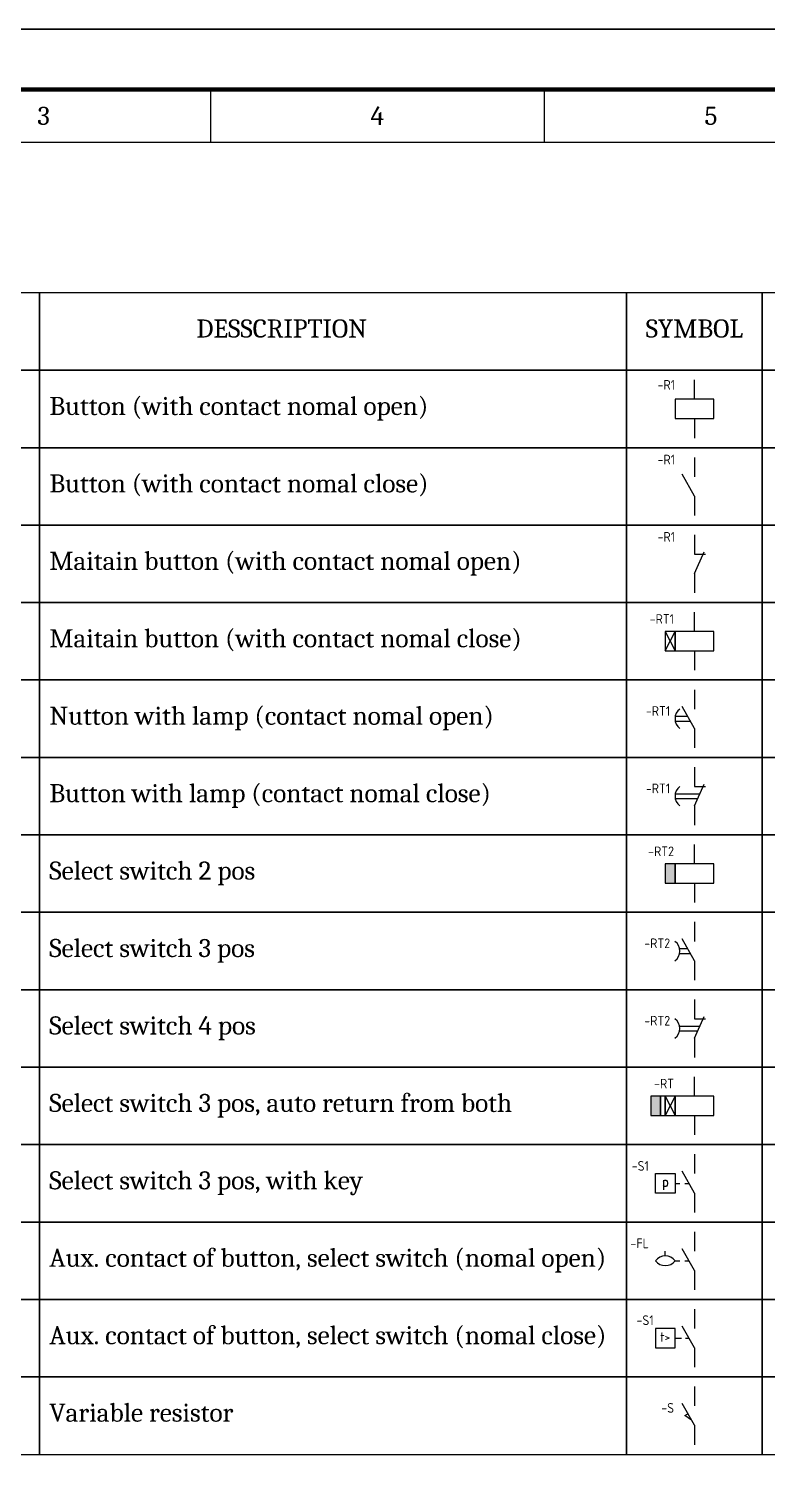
# Model space of a CAD drawing. Header units: millimetres. Extents: x -116965 to 323937, y 291661 to 566926.
# Drawn here: x -72982 to -71275, y 314434 to 317790 of the extents above; entities that cross this region are included whole.
import ezdxf
from ezdxf.enums import TextEntityAlignment as Align

# ---------------------------------------------------------------- set-up
doc = ezdxf.new("R2010")
doc.units = ezdxf.units.MM
doc.layers.get('0').update_dxf_attribs({"lineweight": 18})
for name, color, linetype, lineweight in [('MISC', 7, 'Continuous', 13), ('SYMS', 7, 'Continuous', 13), ('TAGS', 150, 'Continuous', 13)]:
    doc.layers.add(name, color=color, linetype=linetype, lineweight=lineweight)
doc.styles.add('hwBorder', font='Cambria.ttf')
doc.styles.add('hwTech', font='Cambria.ttf')
doc.styles.add('PIN', font='simplex', dxfattribs={"width": 0.75})
doc.styles.add('WD_IEC', font='ISOCP2.shx', dxfattribs={"width": 0.9})

# ---------------------------------------------------------------- blocks, each defined once
blk = doc.blocks.new('*U1980')
at = {"color": 5}
for p, q in [((92.7, 198.62), (92.7, 194.28)), ((120.27, 198.62), (120.27, 194.28))]:
    blk.add_line(p, q, dxfattribs=at)
at = {"color": 5, "const_width": 0.35}
blk.add_lwpolyline([(10, 198.62), (285.68, 198.62), (285.68, 5), (10, 5)], close=True, dxfattribs=at)
at = {"color": 5}
blk.add_lwpolyline([(14.34, 194.28), (281.34, 194.28), (281.34, 9.34), (14.34, 9.34)], close=True, dxfattribs=at)
at = {"layer": 'Defpoints', "color": 4}
blk.add_lwpolyline([(0, 203.62), (290.68, 203.62), (290.68, 0), (0, 0)], close=True, dxfattribs=at)
at = {"color": 253, "style": 'hwBorder'}
for s, p in [('3', (78.92, 196.45)), ('4', (106.49, 196.45)), ('5', (134.06, 196.45))]:
    blk.add_text(s, height=1.5, dxfattribs=at).set_placement(p, align=Align.MIDDLE_CENTER)
at = {"color": 6, "style": 'hwBorder', "flags": 8}
for tag, p in [("DWG'SNAME", (266.34, 59)), ("DWG'SCODE2", (266.34, 51.05))]:
    blk.add_attdef(tag, text='', height=1.5, dxfattribs=at).set_placement(p, align=Align.MIDDLE_CENTER)
at = {"color": 253, "style": 'hwBorder', "flags": 8}
for tag, p in [('REV_MODIFY0', (264.34, 44.1)), ('REV_DATE0', (277.34, 44.1)), ('REV_0', (253.34, 43.79)), ('REV_1', (253.34, 40.48)), ('REV_MODIFY1', (264.34, 40.79)), ('REV_DATE1', (277.34, 40.79)), ('REV_2', (253.34, 37.17)), ('REV_MODIFY2', (264.34, 37.48)), ('REV_DATE2', (277.34, 37.48)), ('REV_3', (253.34, 33.86)), ('REV_MODIFY3', (264.34, 34.17)), ('REV_DATE3', (277.34, 34.17)), ('REV_MODIFY4', (264.34, 30.86)), ('REV_DATE4', (277.34, 30.86)), ('REV_4', (253.34, 30.55))]:
    blk.add_attdef(tag, text='', height=1, dxfattribs=at).set_placement(p, align=Align.MIDDLE_CENTER)
at = {"color": 6, "style": 'hwBorder', "flags": 8}
for tag, p in [('TOLERANCE', (261.54, 27.22)), ('PAGE', (259.34, 15.3))]:
    blk.add_attdef(tag, text='', height=1.5, dxfattribs=at).set_placement(p, align=Align.MIDDLE_LEFT)
blk = doc.blocks.new('VCR1')
for p, q in [((0, 2.5), (0, 7.5)), ((0, -2.5), (0, -7.5))]:
    blk.add_line(p, q)
blk.add_lwpolyline([(-5, 2.5), (-5, -2.5), (5, -2.5), (5, 2.5)], close=True)
at = {"style": 'WD_IEC'}
for tag, p in [('INST', (-5.25, 11.5)), ('TAG1', (-5, 5)), ('LOC', (-5.25, 8)), ('DESC2', (-5, -7.5)), ('DESC3', (-5, -12.5))]:
    blk.add_attdef(tag, text='', height=2.5, dxfattribs=at).set_placement(p, align=Align.RIGHT)
at = {"style": 'WD_IEC', "flags": 1}
for tag, p, height in [('X2TERM01', (0, 7.5), 0.32), ('X4LINK', (-5, 0), 0.32), ('X1LINK', (5, 0), 0.32), ('ASSYCODE', (1, -4), 1), ('X8TERM02', (0, -7.5), 0.32), ('FAMILY', (1, -5.5), 1), ('CATDESC', (1, -7), 1)]:
    blk.add_attdef(tag, p, '', height=height, dxfattribs=at)
at = {"style": 'WD_IEC'}
for tag, height, p in [('TERM01', 2, (-1, 7.5)), ('DESC1', 2.5, (5, -6.62))]:
    blk.add_attdef(tag, text='', height=height, rotation=90, dxfattribs=at).set_placement(p, align=Align.RIGHT)
at = {"style": 'WD_IEC', "flags": 9}
for tag, p in [('MFG', (-6, 1)), ('CAT', (-6, -1.5))]:
    blk.add_attdef(tag, text='', height=1.5, dxfattribs=at).set_placement(p, align=Align.RIGHT)
at = {"style": 'WD_IEC'}
blk.add_attdef('TERM02', (-1, -7.5), '', height=2, rotation=90, dxfattribs=at)
at = {"lineweight": 9, "style": 'WD_IEC'}
for tag, p in [('NO', (-5.5, -16.5)), ('NC', (-5.5, -20))]:
    blk.add_attdef(tag, text='', height=2.5, dxfattribs=at).set_placement(p, align=Align.TOP_RIGHT)
for tag, p in [('XREFNO', (-4, -16.5)), ('XREFNC', (-4, -20))]:
    blk.add_attdef(tag, text='', height=2.5, dxfattribs=at).set_placement(p, align=Align.TOP_LEFT)
blk = doc.blocks.new('VCR21')
for p, q in [((0, 7.5), (0, 2.5)), ((0, -2.5), (-3.12, 3.12)), ((0, -2.5), (0, -7.5))]:
    blk.add_line(p, q)
at = {"style": 'WD_IEC'}
for tag, p in [('INST', (-5, 15)), ('LOC', (-5, 11.25)), ('TAG2', (-5, 7.5)), ('XREF', (-5, 2.5)), ('DESC2', (-5.25, -9.75)), ('DESC3', (-5.25, -12.75))]:
    blk.add_attdef(tag, text='', height=2.5, dxfattribs=at).set_placement(p, align=Align.RIGHT)
at = {"style": 'WD_IEC', "flags": 1}
for tag, p, height in [('X2TERM01', (0, 7.5), 0.32), ('X4LINK', (-2.75, 0), 0.32), ('X1LINK', (-0.5, 0), 0.32), ('CONTACT', (4, -3.5), 1), ('X8TERM02', (0, -7.5), 0.32), ('FAMILY', (4, -5), 1), ('COMMON', (5.25, -4.75), 1)]:
    blk.add_attdef(tag, p, '', height=height, dxfattribs=at)
at = {"style": 'WD_IEC'}
for tag, height, p in [('TERM01', 2, (-1, 7.5)), ('DESC1', 2.5, (5, -4.12))]:
    blk.add_attdef(tag, text='', height=height, rotation=90, dxfattribs=at).set_placement(p, align=Align.RIGHT)
blk.add_attdef('TERM02', (-1, -7.5), '', height=2, rotation=90, dxfattribs=at)
blk = doc.blocks.new('VCR22')
for p, q in [((0, 7.5), (0, 2.5)), ((0, -2.5), (2.5, 3.12)), ((0, 2.5), (2.87, 2.5)), ((0, -2.5), (0, -7.5))]:
    blk.add_line(p, q)
at = {"style": 'WD_IEC'}
for tag, p in [('INST', (-5, 15)), ('LOC', (-5, 11.25)), ('TAG2', (-5, 7.5)), ('XREF', (-5, 2.5)), ('DESC2', (-5.25, -9.75)), ('DESC3', (-5.25, -12.75))]:
    blk.add_attdef(tag, text='', height=2.5, dxfattribs=at).set_placement(p, align=Align.RIGHT)
at = {"style": 'WD_IEC', "flags": 1}
for tag, p, height in [('X2TERM01', (0, 7.5), 0.32), ('X4LINK', (-0.55, 0), 0.32), ('X1LINK', (1.92, 0), 0.32), ('CONTACT', (5, -2.5), 1), ('X8TERM02', (0, -7.5), 0.32), ('COMMON', (5, -5), 1), ('FAMILY', (5, -7.5), 1)]:
    blk.add_attdef(tag, p, '', height=height, dxfattribs=at)
at = {"style": 'WD_IEC'}
for tag, height, p in [('TERM01', 2, (-1, 7.5)), ('DESC1', 2.5, (5, -4.12))]:
    blk.add_attdef(tag, text='', height=height, rotation=90, dxfattribs=at).set_placement(p, align=Align.RIGHT)
blk.add_attdef('TERM02', (-1, -7.5), '', height=2, rotation=90, dxfattribs=at)
blk = doc.blocks.new('VTD1N')
for p, q in [((0, 2.5), (0, 7.5)), ((-7.5, -2.5), (-5, 2.5)), ((-7.5, 2.5), (-5, -2.5)), ((0, -2.5), (0, -7.5))]:
    blk.add_line(p, q)
for points in [[(-7.5, 2.5), (-7.5, -2.5), (-5, -2.5), (-5, 2.5)], [(-5, 2.5), (-5, -2.5), (5, -2.5), (5, 2.5)]]:
    blk.add_lwpolyline(points, close=True)
at = {"style": 'WD_IEC'}
for tag, p in [('INST', (-5.25, 10.5)), ('LOC', (-5.25, 7.5)), ('TAG1', (-5.25, 4.5)), ('DESC2', (-5.25, -9.85)), ('DESC1', (-5.25, -6.85)), ('DESC3', (-5.25, -12.85))]:
    blk.add_attdef(tag, text='', height=2.5, dxfattribs=at).set_placement(p, align=Align.RIGHT)
at = {"style": 'WD_IEC', "flags": 1}
for tag, p, height in [('X2TERM01', (0, 7.5), 0.32), ('X4LINK', (-7.5, 0), 0.32), ('ASSYCODE', (1, -4), 1), ('X8TERM02', (0, -7.5), 0.32), ('FAMILY', (1, -5.5), 1), ('CATDESC', (1, -7), 1)]:
    blk.add_attdef(tag, p, '', height=height, dxfattribs=at)
at = {"style": 'WD_IEC'}
blk.add_attdef('TERM01', text='', height=2, rotation=90, dxfattribs=at).set_placement((-1, 7.5), align=Align.RIGHT)
blk.add_attdef('RATING1', text='', height=2.5, dxfattribs=at).set_placement((6.5, 2.5), align=Align.MIDDLE_LEFT)
at = {"style": 'WD_IEC', "flags": 9}
for tag, p in [('MFG', (-8.5, 1)), ('CAT', (-8.5, -1.5))]:
    blk.add_attdef(tag, text='', height=1.5, dxfattribs=at).set_placement(p, align=Align.RIGHT)
at = {"style": 'WD_IEC'}
blk.add_attdef('TERM02', (-1, -7.5), '', height=2, rotation=90, dxfattribs=at)
at = {"style": 'WD_IEC', "width": 0.9, "flags": 1}
blk.add_attdef('X1LINK', (5, 0), '', height=0.32, dxfattribs=at)
at = {"lineweight": 9, "style": 'WD_IEC'}
for tag, p in [('NO', (-5.5, -16.5)), ('NC', (-5.5, -19.5))]:
    blk.add_attdef(tag, text='', height=2.5, dxfattribs=at).set_placement(p, align=Align.TOP_RIGHT)
for tag, p in [('XREFNO', (-4, -16.5)), ('XREFNC', (-4, -19.5))]:
    blk.add_attdef(tag, text='', height=2.5, dxfattribs=at).set_placement(p, align=Align.TOP_LEFT)
blk = doc.blocks.new('VTD1F')
for p, q in [((0, 2.5), (0, 7.5)), ((0, -2.5), (0, -7.5))]:
    blk.add_line(p, q)
for points in [[(-7.5, 2.5), (-7.5, -2.5), (-5, -2.5), (-5, 2.5)], [(-5, 2.5), (-5, -2.5), (5, -2.5), (5, 2.5)]]:
    blk.add_lwpolyline(points, close=True)
blk.add_solid([(-7.5, 2.5), (-7.5, -2.5), (-5, 2.5), (-5, -2.5)])
at = {"style": 'WD_IEC'}
for tag, p in [('INST', (-5.25, 10.5)), ('LOC', (-5.25, 7.5)), ('TAG1', (-5.25, 4.5)), ('DESC2', (-5.25, -9.85)), ('DESC1', (-5.25, -6.85)), ('DESC3', (-5.25, -12.85))]:
    blk.add_attdef(tag, text='', height=2.5, dxfattribs=at).set_placement(p, align=Align.RIGHT)
at = {"style": 'WD_IEC', "flags": 1}
for tag, p, height in [('X2TERM01', (0, 7.5), 0.32), ('X4LINK', (-7.5, 0), 0.32), ('ASSYCODE', (1, -4), 1), ('X8TERM02', (0, -7.5), 0.32), ('FAMILY', (1, -5.5), 1), ('CATDESC', (1, -7), 1)]:
    blk.add_attdef(tag, p, '', height=height, dxfattribs=at)
at = {"style": 'WD_IEC'}
blk.add_attdef('TERM01', text='', height=2, rotation=90, dxfattribs=at).set_placement((-1, 7.5), align=Align.RIGHT)
blk.add_attdef('RATING1', text='', height=2.5, dxfattribs=at).set_placement((6.5, 2.5), align=Align.MIDDLE_LEFT)
at = {"style": 'WD_IEC', "flags": 9}
for tag, p in [('MFG', (-8.5, 1)), ('CAT', (-8.5, -1.5))]:
    blk.add_attdef(tag, text='', height=1.5, dxfattribs=at).set_placement(p, align=Align.RIGHT)
at = {"style": 'WD_IEC'}
blk.add_attdef('TERM02', (-1, -7.5), '', height=2, rotation=90, dxfattribs=at)
at = {"style": 'WD_IEC', "width": 0.9, "flags": 1}
blk.add_attdef('X1LINK', (5, 0), '', height=0.32, dxfattribs=at)
at = {"lineweight": 9, "style": 'WD_IEC'}
for tag, p in [('NO', (-5.5, -16.5)), ('NC', (-5.5, -19.5))]:
    blk.add_attdef(tag, text='', height=2.5, dxfattribs=at).set_placement(p, align=Align.TOP_RIGHT)
for tag, p in [('XREFNO', (-4, -16.5)), ('XREFNC', (-4, -19.5))]:
    blk.add_attdef(tag, text='', height=2.5, dxfattribs=at).set_placement(p, align=Align.TOP_LEFT)
blk = doc.blocks.new('VCR1OOD')
for p, q in [((0, 2.5), (0, 7.5)), ((-7.5, 2.5), (-5, -2.5)), ((-5, 2.5), (-7.5, -2.5)), ((0, -2.5), (0, -7.5))]:
    blk.add_line(p, q)
for points in [[(-11.25, 2.5), (-11.25, -2.5), (-8.75, -2.5), (-8.75, 2.5)], [(-8.75, 2.5), (-8.75, -2.5), (-7.5, -2.5), (-7.5, 2.5)], [(-7.5, 2.5), (-7.5, -2.5), (-5, -2.5), (-5, 2.5)], [(-5, 2.5), (-5, -2.5), (5, -2.5), (5, 2.5)]]:
    blk.add_lwpolyline(points, close=True)
blk.add_solid([(-11.25, 2.5), (-11.25, -2.5), (-8.75, 2.5), (-8.75, -2.5)])
at = {"style": 'WD_IEC'}
for tag, p in [('INST', (-5.25, 11.5)), ('LOC', (-5.25, 8)), ('TAG1', (-5.25, 4.5)), ('DESC1', (-5.25, -6.85)), ('DESC2', (-5.25, -10.35)), ('DESC3', (-5.25, -13.85))]:
    blk.add_attdef(tag, text='', height=2.5, dxfattribs=at).set_placement(p, align=Align.RIGHT)
at = {"style": 'WD_IEC', "flags": 1}
for tag, p, height in [('X2TERM01', (0, 7.5), 0.32), ('ASSYCODE', (1, -4), 1), ('X8TERM02', (0, -7.5), 0.32), ('FAMILY', (1, -5.5), 1), ('CATDESC', (1, -7), 1), ('WDBLKNAM', (6.84, -6.9), 0.32)]:
    blk.add_attdef(tag, p, '', height=height, dxfattribs=at)
at = {"style": 'WD_IEC'}
blk.add_attdef('TERM01', text='', height=2, rotation=90, dxfattribs=at).set_placement((-1, 7.5), align=Align.RIGHT)
at = {"style": 'WD_IEC', "flags": 9}
for tag, p in [('MFG', (-12.25, 1)), ('CAT', (-12.25, -1.5))]:
    blk.add_attdef(tag, text='', height=1.5, dxfattribs=at).set_placement(p, align=Align.RIGHT)
at = {"style": 'WD_IEC', "width": 0.9, "flags": 1}
for tag, p in [('X4LINK', (-11.25, 0)), ('X1LINK', (5, 0))]:
    blk.add_attdef(tag, p, '', height=0.32, dxfattribs=at)
at = {"style": 'WD_IEC'}
blk.add_attdef('TERM02', (-1, -7.5), '', height=2, rotation=90, dxfattribs=at)
at = {"lineweight": 9, "style": 'WD_IEC'}
for tag, p in [('NO', (-5.5, -16.5)), ('NC', (-5.5, -20))]:
    blk.add_attdef(tag, text='', height=2.5, dxfattribs=at).set_placement(p, align=Align.TOP_RIGHT)
for tag, p in [('XREFNO', (-4, -16.5)), ('XREFNC', (-4, -20))]:
    blk.add_attdef(tag, text='', height=2.5, dxfattribs=at).set_placement(p, align=Align.TOP_LEFT)
blk = doc.blocks.new('VTD21N')
for p, q in [((0, 7.5), (0, 2.5)), ((-4.94, 0.62), (-1.74, 0.62)), ((0, -2.5), (-3.12, 3.12)), ((-4.94, -0.62), (-1.04, -0.62)), ((0, -2.5), (0, -7.5))]:
    blk.add_line(p, q)
blk.add_arc((-1.88, 0), 3.12, 126.8699, 233.1301)
at = {"style": 'WD_IEC'}
for tag, p in [('INST', (-6.25, 7.75)), ('LOC', (-6.25, 4.25)), ('TAG2', (-6.25, 0.75)), ('XREF', (-6.25, -3.75)), ('DESC1', (-5.25, -7.6)), ('DESC2', (-5.25, -11.1)), ('DESC3', (-5.25, -14.6))]:
    blk.add_attdef(tag, text='', height=2.5, dxfattribs=at).set_placement(p, align=Align.RIGHT)
at = {"style": 'WD_IEC', "flags": 1}
for tag, p, height in [('X2TERM01', (0, 7.5), 0.32), ('X4LINK', (-5.75, 0), 0.32), ('X1LINK', (-0.5, 0), 0.32), ('X8TERM02', (0, -7.5), 0.32), ('CONTACT', (4, -4.75), 1), ('FAMILY', (4, -6.25), 1), ('COMMON', (5.25, -6), 1)]:
    blk.add_attdef(tag, p, '', height=height, dxfattribs=at)
at = {"style": 'WD_IEC'}
blk.add_attdef('TERM01', text='', height=2, rotation=90, dxfattribs=at).set_placement((-1, 7.5), align=Align.RIGHT)
blk.add_attdef('TERM02', (-1, -7.5), '', height=2, rotation=90, dxfattribs=at)
blk = doc.blocks.new('VTD22N')
for p, q in [((0, 7.5), (0, 2.5)), ((-4.94, 0.62), (1.39, 0.62)), ((0, -2.5), (2.5, 3.12)), ((0, 2.5), (2.87, 2.5)), ((-4.94, -0.62), (0.83, -0.62)), ((0, -2.5), (0, -7.5))]:
    blk.add_line(p, q)
blk.add_arc((-1.88, 0), 3.12, 126.8699, 233.1301)
at = {"style": 'WD_IEC'}
for tag, p in [('INST', (-6.25, 7.75)), ('LOC', (-6.25, 4.25)), ('TAG2', (-6.25, 0.75)), ('XREF', (-6.25, -3.75)), ('DESC1', (-5.25, -7.6)), ('DESC2', (-5.25, -11.1)), ('DESC3', (-5.25, -14.6))]:
    blk.add_attdef(tag, text='', height=2.5, dxfattribs=at).set_placement(p, align=Align.RIGHT)
at = {"style": 'WD_IEC', "flags": 1}
for tag, p, height in [('X2TERM01', (0, 7.5), 0.32), ('X4LINK', (-5.75, 0), 0.32), ('X1LINK', (1.11, 0), 0.32), ('X8TERM02', (0, -7.5), 0.32), ('CONTACT', (4, -4.75), 1), ('FAMILY', (4, -6.25), 1), ('COMMON', (5.25, -6), 1)]:
    blk.add_attdef(tag, p, '', height=height, dxfattribs=at)
at = {"style": 'WD_IEC'}
blk.add_attdef('TERM01', text='', height=2, rotation=90, dxfattribs=at).set_placement((-1, 7.5), align=Align.RIGHT)
blk.add_attdef('TERM02', (-1, -7.5), '', height=2, rotation=90, dxfattribs=at)
blk = doc.blocks.new('VTD21F')
for p, q in [((0, 7.5), (0, 2.5)), ((-3.81, 0.62), (-1.74, 0.62)), ((0, -2.5), (-3.12, 3.12)), ((-3.81, -0.62), (-1.04, -0.62)), ((0, -2.5), (0, -7.5))]:
    blk.add_line(p, q)
blk.add_arc((-6.88, 0), 3.12, 306.8699, 53.1301)
at = {"style": 'WD_IEC'}
for tag, p in [('INST', (-6.25, 7.75)), ('LOC', (-6.25, 4.25)), ('TAG2', (-6.25, 0.75)), ('XREF', (-6.25, -3.75)), ('DESC1', (-5.25, -7.6)), ('DESC2', (-5.25, -11.1)), ('DESC3', (-5.25, -14.6))]:
    blk.add_attdef(tag, text='', height=2.5, dxfattribs=at).set_placement(p, align=Align.RIGHT)
at = {"style": 'WD_IEC', "flags": 1}
for tag, p, height in [('X2TERM01', (0, 7.5), 0.32), ('X4LINK', (-4.5, 0), 0.32), ('X1LINK', (-0.5, 0), 0.32), ('X8TERM02', (0, -7.5), 0.32), ('CONTACT', (4, -4.75), 1), ('FAMILY', (4, -6.25), 1), ('COMMON', (5.25, -6), 1)]:
    blk.add_attdef(tag, p, '', height=height, dxfattribs=at)
at = {"style": 'WD_IEC'}
blk.add_attdef('TERM01', text='', height=2, rotation=90, dxfattribs=at).set_placement((-1, 7.5), align=Align.RIGHT)
blk.add_attdef('TERM02', (-1, -7.5), '', height=2, rotation=90, dxfattribs=at)
blk = doc.blocks.new('VTD22F')
for p, q in [((0, 7.5), (0, 2.5)), ((-3.81, 0.62), (1.39, 0.62)), ((0, -2.5), (2.5, 3.12)), ((0, 2.5), (2.87, 2.5)), ((-3.81, -0.62), (0.83, -0.62)), ((0, -2.5), (0, -7.5))]:
    blk.add_line(p, q)
blk.add_arc((-6.88, 0), 3.12, 306.8699, 53.1301)
at = {"style": 'WD_IEC'}
for tag, p in [('INST', (-6.25, 7.75)), ('LOC', (-6.25, 4.25)), ('TAG2', (-6.25, 0.75)), ('XREF', (-6.25, -3.75)), ('DESC1', (-5.25, -7.6)), ('DESC2', (-5.25, -11.1)), ('DESC3', (-5.25, -14.6))]:
    blk.add_attdef(tag, text='', height=2.5, dxfattribs=at).set_placement(p, align=Align.RIGHT)
at = {"style": 'WD_IEC', "flags": 1}
for tag, p, height in [('X2TERM01', (0, 7.5), 0.32), ('X4LINK', (-4.5, 0), 0.32), ('X1LINK', (1.11, 0), 0.32), ('X8TERM02', (0, -7.5), 0.32), ('CONTACT', (4, -4.75), 1), ('FAMILY', (4, -6.25), 1), ('COMMON', (5.25, -6), 1)]:
    blk.add_attdef(tag, p, '', height=height, dxfattribs=at)
at = {"style": 'WD_IEC'}
blk.add_attdef('TERM01', text='', height=2, rotation=90, dxfattribs=at).set_placement((-1, 7.5), align=Align.RIGHT)
blk.add_attdef('TERM02', (-1, -7.5), '', height=2, rotation=90, dxfattribs=at)
blk = doc.blocks.new('VPS11')
for p, q in [((0, 7.5), (0, 2.5)), ((-5, 0), (-3.75, 0)), ((0, -2.5), (-3.12, 3.12)), ((-2.5, 0), (-1.39, 0)), ((0, -2.5), (0, -7.5))]:
    blk.add_line(p, q)
blk.add_lwpolyline([(-5, 2.5), (-5, -2.5), (-10, -2.5), (-10, 2.5)], close=True)
at = {"style": 'PIN', "width": 0.75}
blk.add_text('p', height=2.5, dxfattribs=at).set_placement((-7.5, 0), align=Align.MIDDLE)
at = {"style": 'WD_IEC'}
for tag, p in [('INST', (-11.75, 10.25)), ('LOC', (-11.75, 6.75)), ('TAG1', (-11.75, 3.25)), ('RATING1', (-11.75, -1.35)), ('DESC1', (-11.75, -9.85)), ('DESC2', (-11.75, -13.35)), ('DESC3', (-11.75, -16.85))]:
    blk.add_attdef(tag, text='', height=2.5, dxfattribs=at).set_placement(p, align=Align.RIGHT)
at = {"style": 'WD_IEC', "flags": 1}
for tag, p, height in [('X2TERM01', (0, 7.5), 0.32), ('MFG', (2.75, 6.5), 1.5), ('CAT', (2.75, 4), 1.5), ('X1LINK', (0, 0), 0.32), ('ASSYCODE', (1, -4), 1), ('CONTACT', (1, -2.5), 1), ('COMMON', (2.25, -3.75), 1), ('X8TERM02', (0, -7.5), 0.32), ('FAMILY', (1, -5.5), 1), ('CATDESC', (1, -7), 1)]:
    blk.add_attdef(tag, p, '', height=height, dxfattribs=at)
at = {"style": 'WD_IEC'}
blk.add_attdef('TERM01', text='', height=2, rotation=90, dxfattribs=at).set_placement((-1, 7.5), align=Align.RIGHT)
blk.add_attdef('TERM02', (-1, -7.5), '', height=2, rotation=90, dxfattribs=at)
at = {"lineweight": 15, "style": 'WD_IEC'}
for tag, p in [('XREF', (-11.75, -6)), ('WDTAGALT', (-11.25, -20.13))]:
    blk.add_attdef(tag, text='', height=2.5, dxfattribs=at).set_placement(p, align=Align.RIGHT)
blk = doc.blocks.new('VTS11S18')
for p, q in [((0, 7.5), (0, 2.5)), ((-5, 2.5), (-10, 2.5)), ((-10, 2.5), (-10, -2.5)), ((-5, -2.5), (-5, 2.5)), ((-5, 0), (-3.31, 0)), ((0, -2.5), (-3.12, 3.12)), ((-2.31, 0), (-1.39, 0)), ((-10, -2.5), (-5, -2.5)), ((0, -2.5), (0, -7.5))]:
    blk.add_line(p, q)
at = {"style": 'WD_IEC'}
for tag, p in [('INST', (-10.51, 9.4)), ('LOC', (-10.51, 6.4)), ('TAG1', (-10.51, 3.4)), ('DESC1', (-10.51, -9.72)), ('DESC2', (-10.51, -12.72)), ('DESC3', (-10.51, -15.72))]:
    blk.add_attdef(tag, text='', height=2.5, dxfattribs=at).set_placement(p, align=Align.RIGHT)
at = {"style": 'WD_IEC', "flags": 1}
for tag, p, height in [('X2TERM01', (0, 7.5), 0.32), ('CONTACT', (0.75, 3.89), 1), ('MFG', (-14.45, -0.03), 1.5), ('X1LINK', (0, 0), 0.32), ('COMMON', (2, 2.64), 1), ('CAT', (-14.45, -2.61), 1.5), ('ASSYCODE', (1, -3.5), 1), ('X8TERM02', (0, -7.5), 0.32), ('FAMILY', (1, -5), 1), ('CATDESC', (1, -6.5), 1)]:
    blk.add_attdef(tag, p, '', height=height, dxfattribs=at)
at = {"style": 'WD_IEC'}
blk.add_attdef('TERM01', text='', height=2, rotation=90, dxfattribs=at).set_placement((-1, 7.5), align=Align.RIGHT)
blk.add_attdef('T>', text='', height=2.5, dxfattribs=at).set_placement((-7.5, -0.94), align=Align.CENTER)
blk.add_attdef('TERM02', (-1.1, -7.8), '', height=2, rotation=90, dxfattribs=at)
at = {"lineweight": 15, "style": 'WD_IEC'}
for tag, p in [('XREF', (-10.51, -6.72)), ('WDTAGALT', (-10.51, -18.72))]:
    blk.add_attdef(tag, text='', height=2.5, dxfattribs=at).set_placement(p, align=Align.RIGHT)
blk = doc.blocks.new('VLS11')
for p, q in [((0, 7.5), (0, 2.5)), ((0, -2.5), (-3.12, 3.12)), ((-2.5, 0), (-1.65, 0.47)), ((-0.74, -1.18), (-2.5, 0)), ((0, -2.5), (0, -7.5))]:
    blk.add_line(p, q)
at = {"style": 'WD_IEC'}
for tag, p in [('INST', (-5.25, 6.75)), ('LOC', (-5.25, 3.75)), ('TAG1', (-5.25, 0.75)), ('XREF', (-5.25, -3.75)), ('DESC2', (-5.25, -9.75)), ('DESC1', (-5.25, -6.75)), ('DESC3', (-5.25, -12.75))]:
    blk.add_attdef(tag, text='', height=2.5, dxfattribs=at).set_placement(p, align=Align.RIGHT)
at = {"style": 'WD_IEC', "flags": 1}
for tag, p, height in [('X2TERM01', (0, 7.5), 0.32), ('MFG', (2.75, 6.5), 1.5), ('CAT', (2.75, 4), 1.5), ('X4LINK', (-3.42, 0), 0.32), ('X1LINK', (0, 0), 0.32), ('ASSYCODE', (1, -4), 1), ('CONTACT', (1, -2.5), 1), ('COMMON', (2.25, -3.75), 1), ('X8TERM02', (0, -7.5), 0.32), ('FAMILY', (1, -5.5), 1), ('CATDESC', (1, -7), 1)]:
    blk.add_attdef(tag, p, '', height=height, dxfattribs=at)
at = {"style": 'WD_IEC'}
blk.add_attdef('TERM01', text='', height=2, rotation=90, dxfattribs=at).set_placement((-1, 7.5), align=Align.RIGHT)
blk.add_attdef('TERM02', (-1, -7.5), '', height=2, rotation=90, dxfattribs=at)
at = {"lineweight": 15, "style": 'WD_IEC'}
blk.add_attdef('WDTAGALT', text='', height=2.5, dxfattribs=at).set_placement((-5.25, -15.75), align=Align.RIGHT)
blk = doc.blocks.new('VFL11')
for p, q in [((0, 7.5), (0, 2.5)), ((-7.5, 1.25), (-7.5, 2.5)), ((-5, 0), (-3.75, 0)), ((0, -2.5), (-3.125, 3.125)), ((-2.5, 0), (-1.389, 0)), ((0, -2.5), (0, -7.5))]:
    blk.add_line(p, q)
for centre, start, end in [((-7.5, -1.875), 36.8699, 143.1301), ((-7.5, 1.875), 216.8699, 323.1301)]:
    blk.add_arc(centre, 3.125, start, end)
at = {"style": 'WD_IEC'}
for tag, p in [('INST', (-11.75, 10.25)), ('LOC', (-11.75, 6.75)), ('TAG1', (-11.75, 3.25)), ('RATING1', (-11.75, -1.35)), ('DESC1', (-11.75, -9.85)), ('DESC2', (-11.75, -13.35)), ('DESC3', (-11.75, -16.85))]:
    blk.add_attdef(tag, text='', height=2.5, dxfattribs=at).set_placement(p, align=Align.RIGHT)
at = {"style": 'WD_IEC', "flags": 1}
for tag, p, height in [('X2TERM01', (0, 7.5), 0.32), ('MFG', (2.75, 6.5), 1.5), ('CAT', (2.75, 4), 1.5), ('X1LINK', (0, 0), 0.32), ('ASSYCODE', (1, -4), 1), ('CONTACT', (1, -2.5), 1), ('COMMON', (2.25, -3.75), 1), ('X8TERM02', (0, -7.5), 0.32), ('FAMILY', (1, -5.5), 1), ('CATDESC', (1, -7), 1)]:
    blk.add_attdef(tag, p, '', height=height, dxfattribs=at)
at = {"style": 'WD_IEC'}
blk.add_attdef('TERM01', text='', height=2, rotation=90, dxfattribs=at).set_placement((-1, 7.5), align=Align.RIGHT)
blk.add_attdef('TERM02', (-1, -7.5), '', height=2, rotation=90, dxfattribs=at)
at = {"lineweight": 15, "style": 'WD_IEC'}
for tag, p in [('XREF', (-11.75, -6)), ('WDTAGALT', (-11.5, -20.5))]:
    blk.add_attdef(tag, text='', height=2.5, dxfattribs=at).set_placement(p, align=Align.RIGHT)

msp = doc.modelspace()

# ---------------------------------------------------------------- linework, layer by layer
at = {"color": 0}
for points in [[(-73270.970109, 316999.845028), (-72957.370109, 316999.845028), (-72957.370109, 317179.045028), (-73270.970109, 317179.045028)], [(-72957.370109, 316999.845028), (-71599.370109, 316999.845028), (-71599.370109, 317179.045028), (-72957.370109, 317179.045028)], [(-71599.370109, 316999.845028), (-71285.770109, 316999.845028), (-71285.770109, 317179.045028), (-71599.370109, 317179.045028)], [(-71285.770109, 316999.845028), (-69857.770109, 316999.845028), (-69857.770109, 317179.045028), (-71285.770109, 317179.045028)], [(-73270.970109, 316820.645028), (-72957.370109, 316820.645028), (-72957.370109, 316999.845028), (-73270.970109, 316999.845028)], [(-72957.370109, 316820.645028), (-71599.370109, 316820.645028), (-71599.370109, 316999.845028), (-72957.370109, 316999.845028)], [(-71599.370109, 316820.645028), (-71285.770109, 316820.645028), (-71285.770109, 316999.845028), (-71599.370109, 316999.845028)], [(-71285.770109, 316820.645028), (-69857.770109, 316820.645028), (-69857.770109, 316999.845028), (-71285.770109, 316999.845028)], [(-73270.970109, 316641.445028), (-72957.370109, 316641.445028), (-72957.370109, 316820.645028), (-73270.970109, 316820.645028)], [(-72957.370109, 316641.445028), (-71599.370109, 316641.445028), (-71599.370109, 316820.645028), (-72957.370109, 316820.645028)], [(-71599.370109, 316641.445028), (-71285.770109, 316641.445028), (-71285.770109, 316820.645028), (-71599.370109, 316820.645028)], [(-71285.770109, 316641.445028), (-69857.770109, 316641.445028), (-69857.770109, 316820.645028), (-71285.770109, 316820.645028)], [(-73270.970109, 316462.245028), (-72957.370109, 316462.245028), (-72957.370109, 316641.445028), (-73270.970109, 316641.445028)], [(-72957.370109, 316462.245028), (-71599.370109, 316462.245028), (-71599.370109, 316641.445028), (-72957.370109, 316641.445028)], [(-71599.370109, 316462.245028), (-71285.770109, 316462.245028), (-71285.770109, 316641.445028), (-71599.370109, 316641.445028)], [(-71285.770109, 316462.245028), (-69857.770109, 316462.245028), (-69857.770109, 316641.445028), (-71285.770109, 316641.445028)], [(-73270.970109, 316283.045028), (-72957.370109, 316283.045028), (-72957.370109, 316462.245028), (-73270.970109, 316462.245028)], [(-72957.370109, 316283.045028), (-71599.370109, 316283.045028), (-71599.370109, 316462.245028), (-72957.370109, 316462.245028)], [(-71599.370109, 316283.045028), (-71285.770109, 316283.045028), (-71285.770109, 316462.245028), (-71599.370109, 316462.245028)], [(-71285.770109, 316283.045028), (-69857.770109, 316283.045028), (-69857.770109, 316462.245028), (-71285.770109, 316462.245028)], [(-73270.970109, 316103.845028), (-72957.370109, 316103.845028), (-72957.370109, 316283.045028), (-73270.970109, 316283.045028)], [(-72957.370109, 316103.845028), (-71599.370109, 316103.845028), (-71599.370109, 316283.045028), (-72957.370109, 316283.045028)], [(-71599.370109, 316103.845028), (-71285.770109, 316103.845028), (-71285.770109, 316283.045028), (-71599.370109, 316283.045028)], [(-71285.770109, 316103.845028), (-69857.770109, 316103.845028), (-69857.770109, 316283.045028), (-71285.770109, 316283.045028)], [(-73270.970109, 315924.645028), (-72957.370109, 315924.645028), (-72957.370109, 316103.845028), (-73270.970109, 316103.845028)], [(-72957.370109, 315924.645028), (-71599.370109, 315924.645028), (-71599.370109, 316103.845028), (-72957.370109, 316103.845028)], [(-71599.370109, 315924.645028), (-71285.770109, 315924.645028), (-71285.770109, 316103.845028), (-71599.370109, 316103.845028)], [(-71285.770109, 315924.645028), (-69857.770109, 315924.645028), (-69857.770109, 316103.845028), (-71285.770109, 316103.845028)], [(-73270.970109, 315745.445028), (-72957.370109, 315745.445028), (-72957.370109, 315924.645028), (-73270.970109, 315924.645028)], [(-72957.370109, 315745.445028), (-71599.370109, 315745.445028), (-71599.370109, 315924.645028), (-72957.370109, 315924.645028)], [(-71599.370109, 315745.445028), (-71285.770109, 315745.445028), (-71285.770109, 315924.645028), (-71599.370109, 315924.645028)], [(-71285.770109, 315745.445028), (-69857.770109, 315745.445028), (-69857.770109, 315924.645028), (-71285.770109, 315924.645028)], [(-73270.970109, 315566.245028), (-72957.370109, 315566.245028), (-72957.370109, 315745.445028), (-73270.970109, 315745.445028)], [(-72957.370109, 315566.245028), (-71599.370109, 315566.245028), (-71599.370109, 315745.445028), (-72957.370109, 315745.445028)], [(-71599.370109, 315566.245028), (-71285.770109, 315566.245028), (-71285.770109, 315745.445028), (-71599.370109, 315745.445028)], [(-71285.770109, 315566.245028), (-69857.770109, 315566.245028), (-69857.770109, 315745.445028), (-71285.770109, 315745.445028)], [(-73270.970109, 315387.045028), (-72957.370109, 315387.045028), (-72957.370109, 315566.245028), (-73270.970109, 315566.245028)], [(-72957.370109, 315387.045028), (-71599.370109, 315387.045028), (-71599.370109, 315566.245028), (-72957.370109, 315566.245028)], [(-71599.370109, 315387.045028), (-71285.770109, 315387.045028), (-71285.770109, 315566.245028), (-71599.370109, 315566.245028)], [(-71285.770109, 315387.045028), (-69857.770109, 315387.045028), (-69857.770109, 315566.245028), (-71285.770109, 315566.245028)], [(-73270.970109, 315207.845028), (-72957.370109, 315207.845028), (-72957.370109, 315387.045028), (-73270.970109, 315387.045028)], [(-72957.370109, 315207.845028), (-71599.370109, 315207.845028), (-71599.370109, 315387.045028), (-72957.370109, 315387.045028)], [(-71599.370109, 315207.845028), (-71285.770109, 315207.845028), (-71285.770109, 315387.045028), (-71599.370109, 315387.045028)], [(-71285.770109, 315207.845028), (-69857.770109, 315207.845028), (-69857.770109, 315387.045028), (-71285.770109, 315387.045028)], [(-73270.970109, 315028.645028), (-72957.370109, 315028.645028), (-72957.370109, 315207.845028), (-73270.970109, 315207.845028)], [(-72957.370109, 315028.645028), (-71599.370109, 315028.645028), (-71599.370109, 315207.845028), (-72957.370109, 315207.845028)], [(-71599.370109, 315028.645028), (-71285.770109, 315028.645028), (-71285.770109, 315207.845028), (-71599.370109, 315207.845028)], [(-71285.770109, 315028.645028), (-69857.770109, 315028.645028), (-69857.770109, 315207.845028), (-71285.770109, 315207.845028)], [(-73270.970109, 314849.445028), (-72957.370109, 314849.445028), (-72957.370109, 315028.645028), (-73270.970109, 315028.645028)], [(-72957.370109, 314849.445028), (-71599.370109, 314849.445028), (-71599.370109, 315028.645028), (-72957.370109, 315028.645028)], [(-71599.370109, 314849.445028), (-71285.770109, 314849.445028), (-71285.770109, 315028.645028), (-71599.370109, 315028.645028)], [(-71285.770109, 314849.445028), (-69857.770109, 314849.445028), (-69857.770109, 315028.645028), (-71285.770109, 315028.645028)], [(-73270.970109, 314670.245028), (-72957.370109, 314670.245028), (-72957.370109, 314849.445028), (-73270.970109, 314849.445028)], [(-72957.370109, 314670.245028), (-71599.370109, 314670.245028), (-71599.370109, 314849.445028), (-72957.370109, 314849.445028)], [(-71599.370109, 314670.245028), (-71285.770109, 314670.245028), (-71285.770109, 314849.445028), (-71599.370109, 314849.445028)], [(-71285.770109, 314670.245028), (-69857.770109, 314670.245028), (-69857.770109, 314849.445028), (-71285.770109, 314849.445028)], [(-73270.970109, 314491.045028), (-72957.370109, 314491.045028), (-72957.370109, 314670.245028), (-73270.970109, 314670.245028)], [(-72957.370109, 314491.045028), (-71599.370109, 314491.045028), (-71599.370109, 314670.245028), (-72957.370109, 314670.245028)], [(-71599.370109, 314491.045028), (-71285.770109, 314491.045028), (-71285.770109, 314670.245028), (-71599.370109, 314670.245028)], [(-71285.770109, 314491.045028), (-69857.770109, 314491.045028), (-69857.770109, 314670.245028), (-71285.770109, 314670.245028)]]:
    msp.add_lwpolyline(points, close=True, dxfattribs=at)

# ---------------------------------------------------------------- block references
at = {"ltscale": 5, "xscale": 28, "yscale": 28, "zscale": 28}
msp.add_blockref('*U1980', (-75157.982352, 312088.154046), dxfattribs=at)
at = {"layer": 'SYMS', "ltscale": 5}
ref = msp.add_blockref('VCR1', (-71442.570109, 316910.245028), dxfattribs=dict(at, xscale=8.959999999999999, yscale=8.959999999999999, zscale=8.959999999999999))
ref.add_attrib('TAG1', '-R1', dxfattribs={"layer": 'TAGS', "height": 22.4, "style": 'WD_IEC'}).set_placement((-71487.370109, 316955.045028), align=Align.RIGHT)
ref = msp.add_blockref('VCR21', (-71442.570109, 316731.045028), dxfattribs=dict(at, xscale=8.959999999999999, yscale=8.959999999999999, zscale=8.959999999999999))
ref.add_attrib('TAG2', '-R1', dxfattribs={"layer": 'TAGS', "height": 22.4, "style": 'WD_IEC'}).set_placement((-71487.370109, 316781.962659), align=Align.RIGHT)
ref = msp.add_blockref('VCR22', (-71442.570109, 316551.845028), dxfattribs=dict(at, xscale=8.959999999999999, yscale=8.959999999999999, zscale=8.959999999999999))
ref.add_attrib('TAG2', '-R1', dxfattribs={"layer": 'TAGS', "height": 22.4, "style": 'WD_IEC'}).set_placement((-71487.370109, 316603.264472), align=Align.RIGHT)
ref = msp.add_blockref('VTD1N', (-71442.570109, 316372.645028), dxfattribs=dict(at, xscale=8.959999999999999, yscale=8.959999999999999, zscale=8.959999999999999))
ref.add_attrib('TAG1', '-RT1', dxfattribs={"layer": 'TAGS', "height": 22.4, "style": 'WD_IEC'}).set_placement((-71489.610109, 316412.965028), align=Align.RIGHT)
ref = msp.add_blockref('VTD21N', (-71442.570109, 316193.445028), dxfattribs=dict(at, xscale=8.959999999999999, yscale=8.959999999999999, zscale=8.959999999999999))
ref.add_attrib('TAG2', '-RT1', dxfattribs={"layer": 'TAGS', "height": 22.4, "style": 'WD_IEC'}).set_placement((-71498.570109, 316200.165028), align=Align.RIGHT)
ref = msp.add_blockref('VTD22N', (-71442.570109, 316014.245028), dxfattribs=dict(at, xscale=8.959999999999999, yscale=8.959999999999999, zscale=8.959999999999999))
ref.add_attrib('TAG2', '-RT1', dxfattribs={"layer": 'TAGS', "height": 22.4, "style": 'WD_IEC'}).set_placement((-71498.570109, 316020.965028), align=Align.RIGHT)
ref = msp.add_blockref('VTD1F', (-71442.570109, 315835.045028), dxfattribs=dict(at, xscale=8.959999999999999, yscale=8.959999999999999, zscale=8.959999999999999))
ref.add_attrib('TAG1', '-RT2', dxfattribs={"layer": 'TAGS', "height": 22.4, "style": 'WD_IEC'}).set_placement((-71489.610109, 315875.365028), align=Align.RIGHT)
ref = msp.add_blockref('VTD21F', (-71442.570109, 315655.845028), dxfattribs=dict(at, xscale=8.959999999999999, yscale=8.959999999999999, zscale=8.959999999999999))
ref.add_attrib('TAG2', '-RT2', dxfattribs={"layer": 'TAGS', "height": 22.4, "style": 'WD_IEC'}).set_placement((-71498.570109, 315662.565028), align=Align.RIGHT)
ref = msp.add_blockref('VTD22F', (-71442.570109, 315476.645028), dxfattribs=dict(at, xscale=8.959999999999999, yscale=8.959999999999999, zscale=8.959999999999999))
ref.add_attrib('TAG2', '-RT2', dxfattribs={"layer": 'TAGS', "height": 22.4, "style": 'WD_IEC'}).set_placement((-71498.570109, 315483.365028), align=Align.RIGHT)
ref = msp.add_blockref('VCR1OOD', (-71442.570109, 315297.445028), dxfattribs=dict(at, xscale=8.959999999999999, yscale=8.959999999999999, zscale=8.959999999999999))
ref.add_attrib('TAG1', '-RT', dxfattribs={"layer": 'TAGS', "height": 22.4, "style": 'WD_IEC'}).set_placement((-71489.610109, 315337.765028), align=Align.RIGHT)
ref = msp.add_blockref('VPS11', (-71442.570109, 315118.245028), dxfattribs=dict(at, xscale=8.959999999999999, yscale=8.959999999999999, zscale=8.959999999999999))
ref.add_attrib('TAG1', '-S1', dxfattribs={"layer": 'TAGS', "height": 22.4, "style": 'WD_IEC'}).set_placement((-71547.850109, 315147.365028), align=Align.RIGHT)
ref = msp.add_blockref('VFL11', (-71442.570109, 314939.045028), dxfattribs=dict(at, xscale=8.959999999999999, yscale=8.959999999999999, zscale=8.959999999999999))
ref.add_attrib('TAG1', '-FL', dxfattribs={"layer": 'TAGS', "height": 22.4, "style": 'WD_IEC'}).set_placement((-71547.850109, 314968.165028), align=Align.RIGHT)
ref = msp.add_blockref('VTS11S18', (-71442.570109, 314759.845028), dxfattribs=dict(at, xscale=8.959999999999999, yscale=8.959999999999999, zscale=8.959999999999999))
ref.add_attrib('TAG1', '-S1', dxfattribs={"layer": 'TAGS', "height": 22.4, "style": 'WD_IEC'}).set_placement((-71536.734299, 314790.282214), align=Align.RIGHT)
ref.add_attrib('T>', 't>', dxfattribs={"layer": 'MISC', "height": 22.4, "style": 'WD_IEC'}).set_placement((-71509.770107, 314751.379125), align=Align.CENTER)
ref = msp.add_blockref('VLS11', (-71442.570109, 314580.645028), dxfattribs=dict(at, xscale=8.959999999999999, yscale=8.959999999999999, zscale=8.959999999999999))
ref.add_attrib('TAG1', '-S', dxfattribs={"layer": 'TAGS', "height": 22.4, "style": 'WD_IEC'}).set_placement((-71489.610109, 314587.365028), align=Align.RIGHT)

# ---------------------------------------------------------------- texts
at = {"color": 3, "style": 'hwTech'}
for s, p in [('DESSCRIPTION', (-72397.370109, 317096.445028)), ('SYMBOL', (-71442.570109, 317096.445028))]:
    msp.add_text(s, height=42, dxfattribs=at).set_placement(p, align=Align.MIDDLE_CENTER)
at = {"color": 0, "style": 'hwTech'}
for s, p in [('Button (with contact nomal open)', (-72934.970109, 316917.245028)), ('Button (with contact nomal close)', (-72934.970109, 316738.045028)), ('Maitain button (with contact nomal open)', (-72934.970109, 316558.845028)), ('Maitain button (with contact nomal close)', (-72934.970109, 316379.645028)), ('Nutton with lamp (contact nomal open)', (-72934.970109, 316200.445028)), ('Button with lamp (contact nomal close)', (-72934.970109, 316021.245028)), ('Select switch 2 pos', (-72934.970109, 315842.045028)), ('Select switch 3 pos', (-72934.970109, 315662.845028)), ('Select switch 4 pos', (-72934.970109, 315483.645028)), ('Select switch 3 pos, auto return from both', (-72934.970109, 315304.445028)), ('Select switch 3 pos, with key', (-72934.970109, 315125.245028)), ('Aux. contact of button, select switch (nomal open)', (-72934.970109, 314946.045028)), ('Aux. contact of button, select switch (nomal close)', (-72934.970109, 314766.845028)), ('Variable resistor', (-72934.970109, 314587.645028))]:
    msp.add_text(s, height=42, dxfattribs=at).set_placement(p, align=Align.MIDDLE_LEFT)

doc.saveas('drawing.dxf')
